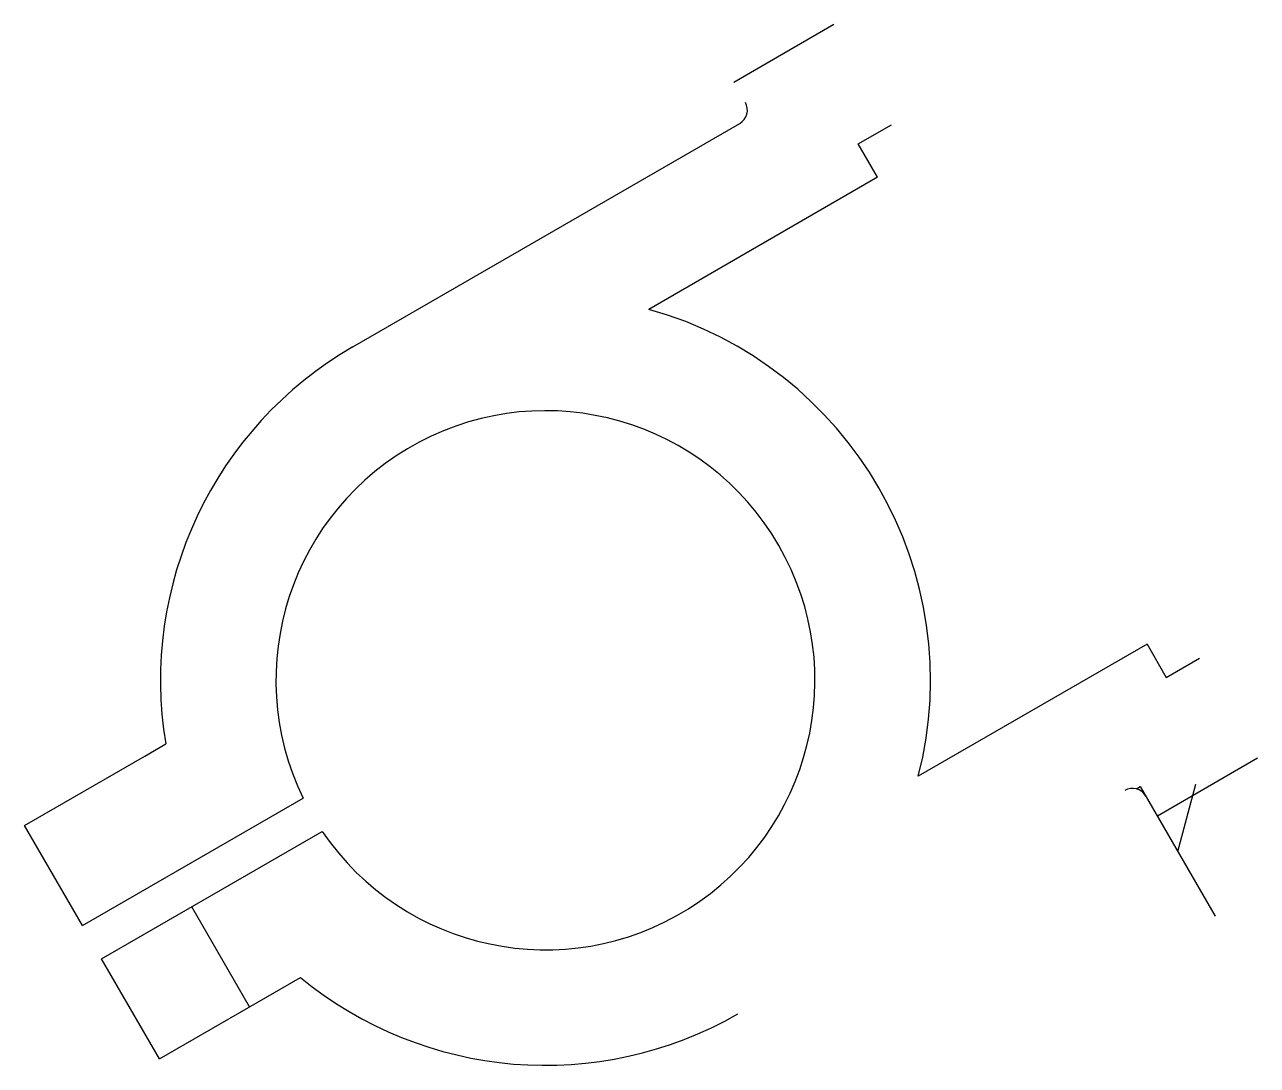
# Model space of a CAD drawing. Header units: millimetres. Extents: x 38.2 to 70.3, y 6 to 33.
import ezdxf

# ---------------------------------------------------------------- set-up
doc = ezdxf.new("R2010")
doc.units = ezdxf.units.MM
doc.layers.add('Contur', color=1, linetype='Continuous')

msp = doc.modelspace()

# ---------------------------------------------------------------- linework, layer by layer
at = {"layer": 'Contur', "ltscale": 0.05}
for p, q in [((59.251, 33.024, 14), (56.653, 31.524, 14)), ((70.251, 13.972, 14), (67.653, 12.472, 14)), ((44.071, 7.517, 14), (42.571, 10.115, 14))]:
    msp.add_line(p, q, dxfattribs=at)
at = {"layer": 'Contur'}
for p, q in [((46.76, 24.658, 14), (56.806, 30.458, 14)), ((59.885, 29.926, 14), (60.751, 30.426, 14)), ((60.385, 29.06, 14), (59.885, 29.926, 14)), ((60.385, 29.06, 14), (54.445, 25.631, 14)), ((67.385, 16.936, 14), (61.445, 13.506, 14)), ((67.385, 16.936, 14), (67.885, 16.07, 14)), ((67.885, 16.07, 14), (68.751, 16.57, 14)), ((41.35, 14.029, 14), (41.898, 14.345, 14)), ((38.232, 12.229, 14), (41.35, 14.029, 14)), ((67.11, 13.178, 28), (67.211, 13.236, 28)), ((67.211, 13.236, 28), (69.153, 9.873, 28)), ((67.211, 13.236, 28), (69.153, 9.873, 28)), ((68.182, 11.555, 28), (68.655, 13.303, 27.151)), ((68.655, 13.303, 27.151), (68.655, 13.303, 25.151)), ((39.732, 9.631, 14), (45.464, 12.94, 14)), ((39.732, 9.631, 14), (38.232, 12.229, 14)), ((40.232, 8.765, 14), (45.964, 12.074, 14)), ((68.403, 11.173, 16), (68.403, 11.173, 14)), ((41.732, 6.167, 14), (40.232, 8.765, 14)), ((41.732, 6.167, 14), (45.398, 8.283, 14)), ((41.732, 6.167, 28), (45.398, 8.283, 28))]:
    msp.add_line(p, q, dxfattribs=at)
for centre, radius, start, end in [((56.606, 30.804, 14), 0.4, 300, 30), ((51.76, 15.998, 14), 10, 345.573, 74.427), ((51.76, 15.998, 14), 10, 120, 189.5127), ((51.76, 15.998, 14), 7, 214.096, 205.904), ((67.006, 12.791, 14), 0.4, 30, 120), ((51.76, 15.998, 14), 10, 230.4873, 300)]:
    msp.add_arc(centre, radius, start, end, dxfattribs=at)

doc.saveas('drawing.dxf')
